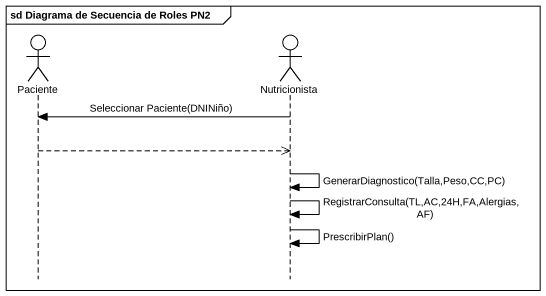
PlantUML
@startuml
mainframe sd Diagrama de Secuencia de Roles PN2
hide footbox
actor Paciente
actor Nutricionista

Nutricionista -> Paciente : Seleccionar Paciente(DNINiño)
Paciente -->> Nutricionista
Nutricionista -> Nutricionista : GenerarDiagnostico(Talla,Peso,CC,PC)
Nutricionista -> Nutricionista : RegistrarConsulta(TL,AC,24H,FA,Alergias,AF)
Nutricionista -> Nutricionista : PrescribirPlan()
@enduml
